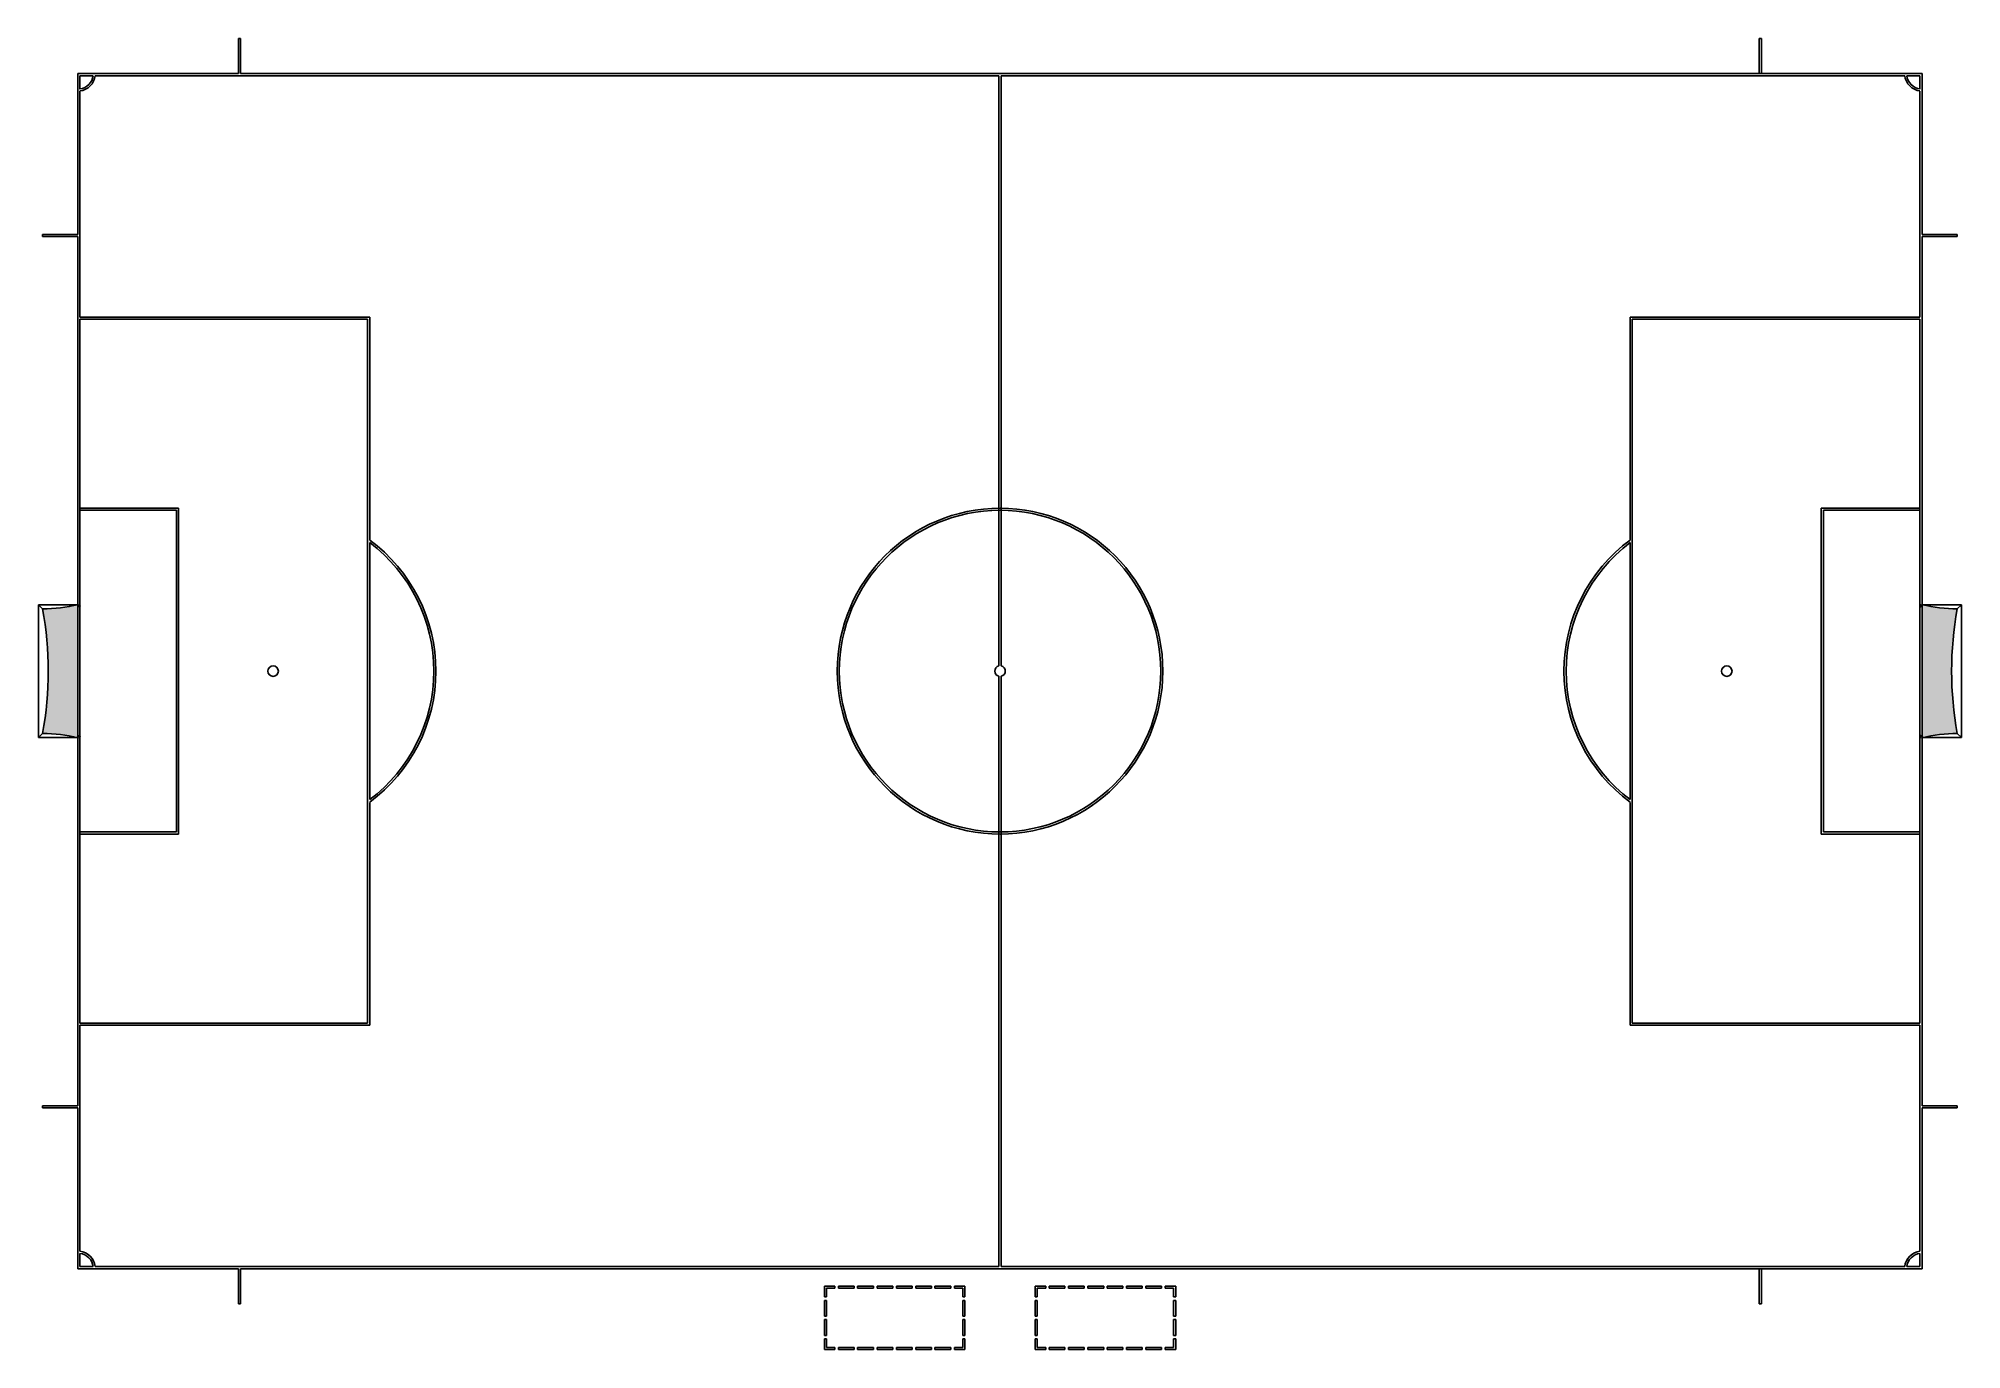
# Model space of a CAD drawing. Extents: x -2 to 117, y -5 to 77.
import ezdxf

# ---------------------------------------------------------------- set-up
doc = ezdxf.new("R2010")
doc.units = ezdxf.units.YD
doc.header["$MEASUREMENT"] = 0
for name, color, linetype in [('ceco.net 431 FIFA futbol soccer field', 250, 'Continuous'), ('ceco.net 431 Goal net', 8, 'Continuous'), ('ceco.net 431 tecnical area', 8, 'Continuous')]:
    doc.layers.add(name, color=color, linetype=linetype)

msp = doc.modelspace()

# ---------------------------------------------------------------- hatches: boundary and pattern name
at = {"layer": 'ceco.net 431 FIFA futbol soccer field'}
h = msp.add_hatch(color=256, dxfattribs=at)
edge = h.paths.add_edge_path()
edge.add_arc((0.07, 41.22), 0.0656, 0, 360)
h = msp.add_hatch(color=256, dxfattribs=at)
edge = h.paths.add_edge_path()
edge.add_arc((114.69, 41.22), 0.0656, 0, 360)
h = msp.add_hatch(color=256, dxfattribs=at)
edge = h.paths.add_edge_path()
edge.add_arc((0.07, 33.09), 0.0656, 0, 360)
h = msp.add_hatch(color=256, dxfattribs=at)
edge = h.paths.add_edge_path()
edge.add_arc((114.69, 33.09), 0.0656, 0, 360)
at = {"layer": 'ceco.net 431 Goal net'}
h = msp.add_hatch(dxfattribs=at)
h.set_pattern_fill('HONEY', color=256, scale=0.027322, style=0)
h.set_pattern_definition([(0, (0, 0), (0.13012295, 0.0751265), [0.08674863, -0.17349727]), (120, (0, 0), (-0.13012294, 0.07512653), [0.08674863, -0.17349727]), (60, (0, 0), (2e-08, 0.15025303), [-0.17349727, 0.08674863])])
h.paths.add_polyline_path([(0, 41.29, -0.058914), (-2.19, 41.03, -0.090714), (-2.19, 33.29, -0.058717), (-0.01, 33.03), (0, 33.03)])
h = msp.add_hatch(dxfattribs=at)
h.set_pattern_fill('HONEY', color=256, scale=0.027322, style=0)
h.set_pattern_definition([(180, (114.7541, 0), (-0.13012295, 0.0751265), [0.08674863, -0.17349727]), (60, (114.7541, 0), (0.13012294, 0.07512653), [0.08674863, -0.17349727]), (120, (114.7541, 0), (-2e-08, 0.15025303), [-0.17349727, 0.08674863])])
h.paths.add_polyline_path([(114.75, 33.03), (114.76, 33.03, -0.058717), (116.94, 33.29, -0.090714), (116.94, 41.03, -0.058914), (114.75, 41.29)])

# ---------------------------------------------------------------- linework, layer by layer
at = {"layer": 'ceco.net 431 FIFA futbol soccer field'}
for p, q in [((10, 74.32), (10, 76.5)), ((10, 76.5), (10.13, 76.5)), ((10.13, 74.32), (10.13, 76.5)), ((104.75, 76.5), (104.62, 76.5)), ((104.62, 74.32), (104.62, 76.5)), ((104.75, 74.32), (104.75, 76.5)), ((0, 74.32), (10, 74.32)), ((0, 74.32), (0, 64.32)), ((10.13, 74.32), (114.75, 74.32)), ((114.75, 74.32), (104.75, 74.32)), ((114.75, 74.32), (114.75, 64.32)), ((0.13, 74.19), (0.95, 74.19)), ((0.13, 74.19), (0.13, 73.36)), ((0.13, 73.23), (0.13, 59.18)), ((1.08, 74.19), (57.31, 74.19)), ((57.31, 74.19), (57.31, 37.48)), ((57.44, 74.19), (57.44, 37.48)), ((57.44, 74.19), (113.67, 74.19)), ((114.62, 74.19), (113.8, 74.19)), ((114.62, 74.19), (114.62, 73.36)), ((114.62, 73.23), (114.62, 59.18)), ((-2.19, 64.32), (-2.19, 64.19)), ((0, 64.32), (-2.19, 64.32)), ((0, 64.19), (-2.19, 64.19)), ((0, 64.19), (0, 10.13)), ((114.75, 64.32), (116.94, 64.32)), ((114.75, 64.19), (114.75, 10.13)), ((114.75, 64.19), (116.94, 64.19)), ((116.94, 64.32), (116.94, 64.19)), ((18.16, 59.18), (0.13, 59.18)), ((18.03, 59.05), (0.13, 59.05)), ((0.13, 59.05), (0.13, 15.27)), ((18.03, 59.05), (18.03, 15.27)), ((18.16, 59.18), (18.16, 45.31)), ((96.59, 59.18), (96.59, 45.31)), ((96.59, 59.18), (114.62, 59.18)), ((96.72, 59.05), (96.72, 15.27)), ((96.72, 59.05), (114.62, 59.05)), ((114.62, 59.05), (114.62, 15.27)), ((6.27, 47.29), (0.13, 47.29)), ((6.14, 47.16), (0.13, 47.16)), ((6.14, 47.16), (6.14, 27.16)), ((6.27, 47.29), (6.27, 27.03)), ((108.48, 47.29), (108.48, 27.03)), ((108.48, 47.29), (114.62, 47.29)), ((108.61, 47.16), (108.61, 27.16)), ((108.61, 47.16), (114.62, 47.16)), ((18.16, 45.15), (18.16, 29.17)), ((96.59, 45.15), (96.59, 29.17)), ((-2.45, 41.29), (0, 41.29)), ((-2.45, 41.29), (-2.45, 33.03)), ((-2.19, 41.03), (-2.45, 41.29)), ((117.21, 41.29), (114.75, 41.29)), ((116.94, 41.03), (117.21, 41.29)), ((117.21, 41.29), (117.21, 33.03)), ((57.31, 36.84), (57.31, 0.13)), ((57.44, 36.84), (57.44, 0.13)), ((-2.19, 33.29), (-2.45, 33.03)), ((-2.45, 33.03), (0, 33.03)), ((117.21, 33.03), (114.75, 33.03)), ((116.94, 33.29), (117.21, 33.03)), ((18.16, 29), (18.16, 15.14)), ((96.59, 29), (96.59, 15.14)), ((6.14, 27.16), (0.13, 27.16)), ((6.27, 27.03), (0.13, 27.03)), ((108.48, 27.03), (114.62, 27.03)), ((108.61, 27.16), (114.62, 27.16)), ((18.03, 15.27), (0.13, 15.27)), ((18.16, 15.14), (0.13, 15.14)), ((0.13, 15.14), (0.13, 1.08)), ((96.59, 15.14), (114.62, 15.14)), ((96.72, 15.27), (114.62, 15.27)), ((114.62, 15.14), (114.62, 1.08)), ((-2.19, 10), (-2.19, 10.13)), ((0, 10.13), (-2.19, 10.13)), ((0, 10), (-2.19, 10)), ((0, 10), (0, 0)), ((114.75, 10.13), (116.94, 10.13)), ((114.75, 10), (114.75, 0)), ((114.75, 10), (116.94, 10)), ((116.94, 10), (116.94, 10.13)), ((0, 0), (10, 0)), ((0.13, 0.95), (0.13, 0.13)), ((0.13, 0.13), (0.95, 0.13)), ((1.08, 0.13), (57.31, 0.13)), ((10, 0), (10, -2.19)), ((10.13, 0), (10.13, -2.19)), ((10.13, 0), (114.75, 0)), ((57.44, 0.13), (113.67, 0.13)), ((104.62, 0), (104.62, -2.19)), ((114.75, 0), (104.75, 0)), ((104.75, 0), (104.75, -2.19)), ((114.62, 0.13), (113.8, 0.13)), ((114.62, 0.95), (114.62, 0.13)), ((10, -2.19), (10.13, -2.19)), ((104.75, -2.19), (104.62, -2.19))]:
    msp.add_line(p, q, dxfattribs=at)
for centre, radius in [((57.38, 37.16), 10.13), ((57.38, 37.16), 10), ((0.07, 41.22), 0.0656), ((114.69, 41.22), 0.0656), ((12.15, 37.16), 0.328), ((102.6, 37.16), 0.328), ((0.07, 33.09), 0.0656), ((114.69, 33.09), 0.0656)]:
    msp.add_circle(centre, radius, dxfattribs=at)
for centre, radius, start, end in [((0, 74.32), 1.09, 276.8921, 353.1079), ((0, 74.32), 0.962, 277.8375, 352.1625), ((114.75, 74.32), 1.09, 186.8921, 263.1079), ((114.75, 74.32), 0.962, 187.8375, 262.1625), ((12.15, 37.16), 10.13, 306.3924, 53.6076), ((12.15, 37.16), 10, 306.9482, 53.0518), ((102.6, 37.16), 10.13, 126.3924, 233.6076), ((102.6, 37.16), 10, 126.9482, 233.0518), ((-2.2, 50.4), 9.37, 270.1139, 283.6005), ((-23.34, 37.16), 21.5, 349.6334, 10.3666), ((116.96, 50.4), 9.37, 256.3995, 269.8861), ((138.09, 37.16), 21.5, 169.6334, 190.3666), ((57.38, 37.16), 0.328, 101.537, 258.463), ((57.38, 37.16), 0.328, 281.537, 78.463), ((-2.2, 23.91), 9.37, 76.4123, 89.8986), ((116.96, 23.91), 9.37, 90.1014, 103.5877), ((0, 0), 1.09, 6.8921, 83.1079), ((0, 0), 0.962, 7.8375, 82.1625), ((114.75, 0), 1.09, 96.8921, 173.1079), ((114.75, 0), 0.962, 97.8375, 172.1625)]:
    msp.add_arc(centre, radius, start, end, dxfattribs=at)
at = {"layer": 'ceco.net 431 tecnical area'}
for p, q in [((47.1, -1.09), (46.45, -1.09)), ((46.45, -1.09), (46.45, -1.75)), ((47.1, -1.09), (47.1, -1.22)), ((48.31, -1.09), (47.32, -1.09)), ((47.32, -1.09), (47.32, -1.22)), ((48.31, -1.09), (48.31, -1.22)), ((49.51, -1.09), (48.52, -1.09)), ((48.52, -1.09), (48.52, -1.22)), ((49.51, -1.09), (49.51, -1.22)), ((50.71, -1.09), (49.73, -1.09)), ((49.73, -1.09), (49.73, -1.22)), ((50.71, -1.09), (50.71, -1.22)), ((51.91, -1.09), (50.93, -1.09)), ((50.93, -1.09), (50.93, -1.22)), ((51.91, -1.09), (51.91, -1.22)), ((53.11, -1.09), (52.13, -1.09)), ((52.13, -1.09), (52.13, -1.22)), ((53.11, -1.09), (53.11, -1.22)), ((54.32, -1.09), (53.33, -1.09)), ((53.33, -1.09), (53.33, -1.22)), ((54.32, -1.09), (54.32, -1.22)), ((55.19, -1.09), (54.54, -1.09)), ((54.54, -1.09), (54.54, -1.22)), ((55.19, -1.09), (55.19, -1.75)), ((59.56, -1.09), (59.56, -1.75)), ((59.56, -1.09), (60.22, -1.09)), ((60.22, -1.09), (60.22, -1.22)), ((60.44, -1.09), (60.44, -1.22)), ((60.44, -1.09), (61.42, -1.09)), ((61.42, -1.09), (61.42, -1.22)), ((61.64, -1.09), (61.64, -1.22)), ((61.64, -1.09), (62.62, -1.09)), ((62.62, -1.09), (62.62, -1.22)), ((62.84, -1.09), (62.84, -1.22)), ((62.84, -1.09), (63.83, -1.09)), ((63.83, -1.09), (63.83, -1.22)), ((64.04, -1.09), (64.04, -1.22)), ((64.04, -1.09), (65.03, -1.09)), ((65.03, -1.09), (65.03, -1.22)), ((65.25, -1.09), (65.25, -1.22)), ((65.25, -1.09), (66.23, -1.09)), ((66.23, -1.09), (66.23, -1.22)), ((66.45, -1.09), (66.45, -1.22)), ((66.45, -1.09), (67.43, -1.09)), ((67.43, -1.09), (67.43, -1.22)), ((67.65, -1.09), (67.65, -1.22)), ((67.65, -1.09), (68.31, -1.09)), ((68.31, -1.09), (68.31, -1.75)), ((46.58, -1.75), (46.45, -1.75)), ((46.58, -1.97), (46.45, -1.97)), ((46.45, -1.97), (46.45, -2.95)), ((47.1, -1.22), (46.58, -1.22)), ((46.58, -1.22), (46.58, -1.75)), ((46.58, -1.97), (46.58, -2.95)), ((48.31, -1.22), (47.32, -1.22)), ((49.51, -1.22), (48.52, -1.22)), ((50.71, -1.22), (49.73, -1.22)), ((51.91, -1.22), (50.93, -1.22)), ((53.11, -1.22), (52.13, -1.22)), ((54.32, -1.22), (53.33, -1.22)), ((55.06, -1.22), (54.54, -1.22)), ((55.06, -1.22), (55.06, -1.75)), ((55.19, -1.75), (55.06, -1.75)), ((55.19, -1.97), (55.06, -1.97)), ((55.06, -1.97), (55.06, -2.95)), ((55.19, -1.97), (55.19, -2.95)), ((59.56, -1.75), (59.69, -1.75)), ((59.56, -1.97), (59.69, -1.97)), ((59.56, -1.97), (59.56, -2.95)), ((59.69, -1.22), (59.69, -1.75)), ((59.69, -1.22), (60.22, -1.22)), ((59.69, -1.97), (59.69, -2.95)), ((60.44, -1.22), (61.42, -1.22)), ((61.64, -1.22), (62.62, -1.22)), ((62.84, -1.22), (63.83, -1.22)), ((64.04, -1.22), (65.03, -1.22)), ((65.25, -1.22), (66.23, -1.22)), ((66.45, -1.22), (67.43, -1.22)), ((67.65, -1.22), (68.17, -1.22)), ((68.17, -1.22), (68.17, -1.75)), ((68.17, -1.75), (68.31, -1.75)), ((68.17, -1.97), (68.31, -1.97)), ((68.17, -1.97), (68.17, -2.95)), ((68.31, -1.97), (68.31, -2.95)), ((46.58, -2.95), (46.45, -2.95)), ((46.58, -3.17), (46.45, -3.17)), ((46.45, -3.17), (46.45, -4.15)), ((46.58, -3.17), (46.58, -4.15)), ((55.19, -2.95), (55.06, -2.95)), ((55.19, -3.17), (55.06, -3.17)), ((55.06, -3.17), (55.06, -4.15)), ((55.19, -3.17), (55.19, -4.15)), ((59.56, -2.95), (59.69, -2.95)), ((59.56, -3.17), (59.69, -3.17)), ((59.56, -3.17), (59.56, -4.15)), ((59.69, -3.17), (59.69, -4.15)), ((68.17, -2.95), (68.31, -2.95)), ((68.17, -3.17), (68.31, -3.17)), ((68.17, -3.17), (68.17, -4.15)), ((68.31, -3.17), (68.31, -4.15)), ((46.58, -4.15), (46.45, -4.15)), ((46.58, -4.37), (46.45, -4.37)), ((46.45, -4.37), (46.45, -5.03)), ((46.58, -4.37), (46.58, -4.9)), ((55.19, -4.15), (55.06, -4.15)), ((55.19, -4.37), (55.06, -4.37)), ((55.06, -4.37), (55.06, -4.9)), ((55.19, -4.37), (55.19, -5.03)), ((59.56, -4.15), (59.69, -4.15)), ((59.56, -4.37), (59.69, -4.37)), ((59.56, -4.37), (59.56, -5.03)), ((59.69, -4.37), (59.69, -4.9)), ((68.17, -4.15), (68.31, -4.15)), ((68.17, -4.37), (68.31, -4.37)), ((68.17, -4.37), (68.17, -4.9)), ((68.31, -4.37), (68.31, -5.03)), ((47.1, -5.03), (46.45, -5.03)), ((47.1, -4.9), (46.58, -4.9)), ((47.1, -4.9), (47.1, -5.03)), ((48.31, -4.9), (47.32, -4.9)), ((47.32, -4.9), (47.32, -5.03)), ((48.31, -5.03), (47.32, -5.03)), ((48.31, -4.9), (48.31, -5.03)), ((49.51, -4.9), (48.52, -4.9)), ((48.52, -4.9), (48.52, -5.03)), ((49.51, -5.03), (48.52, -5.03)), ((49.51, -4.9), (49.51, -5.03)), ((50.71, -4.9), (49.73, -4.9)), ((49.73, -4.9), (49.73, -5.03)), ((50.71, -5.03), (49.73, -5.03)), ((50.71, -4.9), (50.71, -5.03)), ((51.91, -4.9), (50.93, -4.9)), ((50.93, -4.9), (50.93, -5.03)), ((51.91, -5.03), (50.93, -5.03)), ((51.91, -4.9), (51.91, -5.03)), ((53.11, -4.9), (52.13, -4.9)), ((52.13, -4.9), (52.13, -5.03)), ((53.11, -5.03), (52.13, -5.03)), ((53.11, -4.9), (53.11, -5.03)), ((54.32, -4.9), (53.33, -4.9)), ((53.33, -4.9), (53.33, -5.03)), ((54.32, -5.03), (53.33, -5.03)), ((54.32, -4.9), (54.32, -5.03)), ((55.06, -4.9), (54.54, -4.9)), ((54.54, -4.9), (54.54, -5.03)), ((55.19, -5.03), (54.54, -5.03)), ((59.56, -5.03), (60.22, -5.03)), ((59.69, -4.9), (60.22, -4.9)), ((60.22, -4.9), (60.22, -5.03)), ((60.44, -4.9), (60.44, -5.03)), ((60.44, -4.9), (61.42, -4.9)), ((60.44, -5.03), (61.42, -5.03)), ((61.42, -4.9), (61.42, -5.03)), ((61.64, -4.9), (61.64, -5.03)), ((61.64, -4.9), (62.62, -4.9)), ((61.64, -5.03), (62.62, -5.03)), ((62.62, -4.9), (62.62, -5.03)), ((62.84, -4.9), (62.84, -5.03)), ((62.84, -4.9), (63.83, -4.9)), ((62.84, -5.03), (63.83, -5.03)), ((63.83, -4.9), (63.83, -5.03)), ((64.04, -4.9), (64.04, -5.03)), ((64.04, -4.9), (65.03, -4.9)), ((64.04, -5.03), (65.03, -5.03)), ((65.03, -4.9), (65.03, -5.03)), ((65.25, -4.9), (65.25, -5.03)), ((65.25, -4.9), (66.23, -4.9)), ((65.25, -5.03), (66.23, -5.03)), ((66.23, -4.9), (66.23, -5.03)), ((66.45, -4.9), (66.45, -5.03)), ((66.45, -4.9), (67.43, -4.9)), ((66.45, -5.03), (67.43, -5.03)), ((67.43, -4.9), (67.43, -5.03)), ((67.65, -4.9), (67.65, -5.03)), ((67.65, -4.9), (68.17, -4.9)), ((67.65, -5.03), (68.31, -5.03))]:
    msp.add_line(p, q, dxfattribs=at)

doc.saveas('drawing.dxf')
